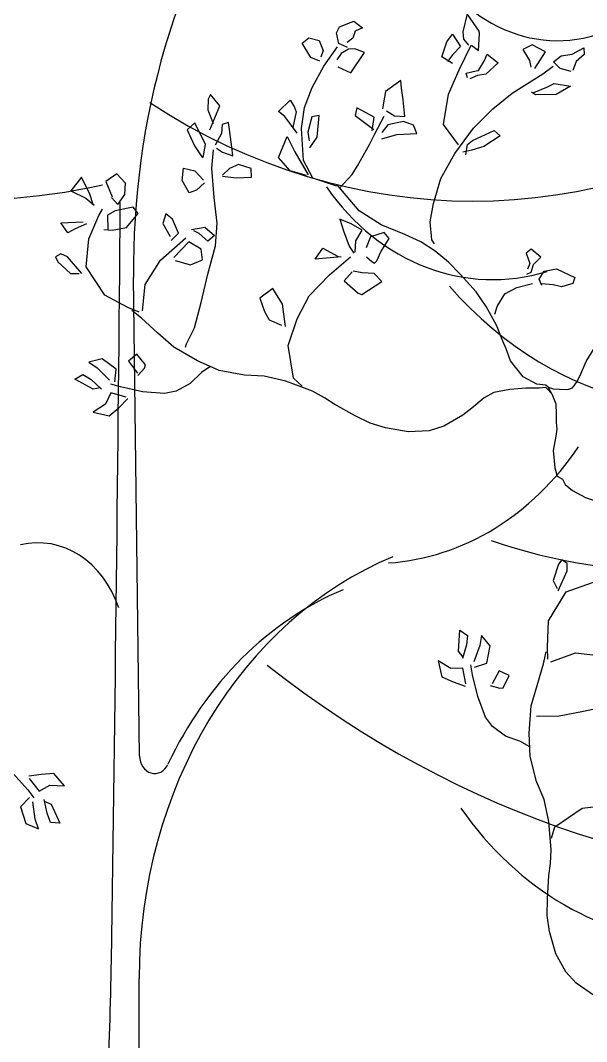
# Model space of a CAD drawing. Header units: millimetres. Extents: x 87938 to 265635, y 330093 to 434310.
# Drawn here: x 236087 to 237346, y 369978 to 372249 of the extents above; entities that cross this region are included whole.
import ezdxf

# ---------------------------------------------------------------- set-up
doc = ezdxf.new("R2010")
doc.units = ezdxf.units.MM

# ---------------------------------------------------------------- blocks, each defined once
blk = doc.blocks.new('A$C02942DF4')
at = {"linetype": 'Continuous'}
for p, q in [((3359.6, 5016), (3352.7, 4987.6)), ((3378.8, 4988.6), (3359.6, 5016)), ((3157, 4995.3), (3179.5, 5004.1)), ((3179.5, 5004.1), (3193.6, 4993.8)), ((3151.8, 4985.7), (3157, 4995.3)), ((3155.8, 4968.9), (3151.8, 4985.7)), ((3181.6, 4988.3), (3177.9, 4977.5)), ((3193.6, 4993.8), (3181.6, 4988.3)), ((3327.2, 4971.6), (3336.5, 4983.6)), ((3336.5, 4983.6), (3349.2, 4963.9)), ((3352.7, 4987.6), (3353.8, 4975.8)), ((3377.5, 4958), (3379.2, 4984.9)), ((3379.2, 4984.9), (3378.8, 4988.6)), ((3097.7, 4969.3), (3108.1, 4978)), ((3111.1, 4946.6), (3097.7, 4969.3)), ((3108.1, 4978), (3124.7, 4973.6)), ((3124.7, 4973.6), (3130.7, 4957.6)), ((3132, 4932.6), (3153.7, 4963.8)), ((3169.6, 4962.6), (3155.8, 4968.9)), ((3177.9, 4977.5), (3169.2, 4970.5)), ((3319.4, 4947.9), (3327.2, 4971.6)), ((3349.2, 4963.9), (3336.8, 4951.3)), ((3353.8, 4975.8), (3361.9, 4966)), ((3366.4, 4966.3), (3377.5, 4958)), ((3463, 4966.8), (3447.8, 4959.5)), ((3484, 4955.4), (3463, 4966.8)), ((3130.7, 4957.6), (3126.9, 4947)), ((3159.2, 4953.1), (3152.5, 4943.1)), ((3170.9, 4959.9), (3159.2, 4953.1)), ((3181.3, 4960.5), (3170.9, 4959.9)), ((3175, 4922.5), (3196.5, 4954.7)), ((3196.5, 4954.7), (3181.3, 4960.5)), ((3336.2, 4936.9), (3319.4, 4947.9)), ((3336.8, 4951.3), (3328.6, 4940.2)), ((3387.4, 4941.8), (3391.2, 4952.1)), ((3391.2, 4952.1), (3408.7, 4938.4)), ((3447.8, 4959.5), (3458.7, 4941.6)), ((3467.3, 4929.2), (3484, 4955.4)), ((3496.7, 4939.7), (3508.8, 4949.4)), ((3508.8, 4949.4), (3526.6, 4951.8)), ((3526.6, 4951.8), (3544.9, 4962)), ((3545.7, 4951.5), (3532.8, 4940.3)), ((3544.9, 4962), (3545.7, 4951.5)), ((3125.8, 4940.9), (3111.1, 4946.6)), ((3113.6, 4899.2), (3132, 4932.6)), ((3154.2, 4931.8), (3175, 4922.5)), ((3377.6, 4925.8), (3387.4, 4941.8)), ((3408.7, 4938.4), (3389, 4920.4)), ((3458.7, 4941.6), (3460.9, 4931.1)), ((3480, 4920.8), (3496, 4933.1)), ((3507.5, 4929.2), (3496.7, 4939.7)), ((3532.8, 4940.3), (3527.4, 4926.2)), ((3358.1, 4922), (3373.9, 4925.4)), ((3360.1, 4914.3), (3358.1, 4922)), ((3375.9, 4918.2), (3364.1, 4912.9)), ((3373.9, 4925.4), (3377.6, 4925.8)), ((3389, 4920.4), (3375.9, 4918.2)), ((3431, 4890), (3480, 4920.8)), ((3524.7, 4924.6), (3507.5, 4929.2)), ((3101.4, 4867), (3113.6, 4899.2)), ((3254, 4910), (3230.1, 4892.8)), ((3255.2, 4897.8), (3254, 4910)), ((3465.3, 4890.8), (3486.1, 4899.3)), ((3486.1, 4899.3), (3497.6, 4905.1)), ((3497.6, 4905.1), (3523.8, 4901)), ((3523.8, 4901), (3500.8, 4887.9)), ((2952, 4888.1), (2948.3, 4880.7)), ((2966.9, 4869.6), (2952, 4888.1)), ((3230.1, 4892.8), (3226.9, 4874.7)), ((3257.7, 4879.4), (3255.2, 4897.8)), ((3400.4, 4865.1), (3431, 4890)), ((3468.1, 4887.4), (3461.9, 4891.5)), ((3500.8, 4887.9), (3468.1, 4887.4)), ((2948.3, 4880.7), (2947.6, 4863.7)), ((2950.7, 4831.5), (2966.9, 4869.6)), ((3060, 4860.7), (3078.4, 4878.6)), ((3078.4, 4878.6), (3084.6, 4868.7)), ((3084.6, 4868.7), (3087.9, 4860.4)), ((3096.2, 4833.8), (3101.4, 4867)), ((3184.1, 4866.5), (3181.6, 4854.3)), ((3211.8, 4851.9), (3184.1, 4866.5)), ((3226.9, 4874.7), (3225, 4864.9)), ((3260.7, 4853), (3257.7, 4879.4)), ((2947.6, 4863.7), (2956, 4841.8)), ((3069.9, 4853), (3060, 4860.7)), ((3089.6, 4826.6), (3069.9, 4853)), ((3087.9, 4860.4), (3082.8, 4835.3)), ((3113.1, 4852.2), (3106.3, 4828)), ((3124.6, 4854.5), (3113.1, 4852.2)), ((3121.2, 4819.9), (3124.6, 4854.5)), ((3181.6, 4854.3), (3211.5, 4832.4)), ((3208.6, 4830.4), (3211.8, 4851.9)), ((3231.6, 4862.1), (3244.2, 4853.8)), ((3244.2, 4853.8), (3260.7, 4853)), ((3369.7, 4834.4), (3400.4, 4865.1)), ((2927.1, 4843.1), (2914.8, 4831.9)), ((2943.7, 4808.6), (2927.1, 4843.1)), ((2970.6, 4840.1), (2969.6, 4825.9)), ((2980.6, 4843.6), (2970.6, 4840.1)), ((2982.1, 4832.3), (2980.6, 4843.6)), ((3099.7, 4783.1), (3096.2, 4833.8)), ((3233.6, 4839.8), (3223.9, 4827.6)), ((3258.7, 4844.8), (3233.6, 4839.8)), ((3274.6, 4838.9), (3258.7, 4844.8)), ((3279.4, 4825.9), (3274.6, 4838.9)), ((3339.8, 4794.1), (3369.7, 4834.4)), ((2914.8, 4831.9), (2926.7, 4806.1)), ((2969.6, 4825.9), (2959.1, 4807.2)), ((2985.9, 4804.3), (2982.1, 4832.3)), ((3059.8, 4787.6), (3073.9, 4821.1)), ((3073.9, 4821.1), (3085.7, 4796.9)), ((3106.3, 4828), (3108.8, 4814.2)), ((3109.6, 4803), (3121.2, 4819.9)), ((3224.2, 4817.3), (3247.7, 4824.4)), ((3247.7, 4824.4), (3279.4, 4825.9)), ((3368.3, 4814.6), (3402.3, 4830.7)), ((3412.1, 4822.4), (3386.1, 4805.4)), ((3402.3, 4830.7), (3412.1, 4822.4)), ((2926.7, 4806.1), (2939.1, 4787.4)), ((2940.1, 4788), (2943.7, 4808.6)), ((2961.5, 4802.4), (2970.7, 4796.3)), ((2987.2, 4790.5), (2985.9, 4804.3)), ((3357.6, 4791.8), (3360.2, 4808.2)), ((3360.2, 4808.2), (3368.3, 4814.6)), ((3386.1, 4805.4), (3366.9, 4799.2)), ((2953.9, 4770.9), (2956.8, 4799.9)), ((2970.7, 4796.3), (2987.2, 4790.5)), ((3078.3, 4766.4), (3059.8, 4787.6)), ((3085.7, 4796.9), (3107.2, 4760.5)), ((3318, 4754.3), (3339.8, 4794.1)), ((3366.9, 4799.2), (3352.6, 4796.4)), ((2907.1, 4751.3), (2909.1, 4771.1)), ((2909.1, 4771.1), (2926.9, 4766.5)), ((2957.7, 4724.3), (2953.9, 4770.9)), ((2982, 4770.4), (2970.9, 4759.8)), ((2996.3, 4776.7), (2982, 4770.4)), ((3016.4, 4770.1), (2996.3, 4776.7)), ((3016.8, 4756.3), (3016.4, 4770.1)), ((3114.2, 4754.8), (3099.7, 4783.1)), ((2747.1, 4756.8), (2729.8, 4734.7)), ((2760.1, 4729.6), (2747.1, 4756.8)), ((2803.3, 4761.6), (2785.5, 4749.5)), ((2817.1, 4746.8), (2803.3, 4761.6)), ((2926.9, 4766.5), (2940.7, 4751.7)), ((2971, 4758.2), (2992.7, 4755.7)), ((2992.7, 4755.7), (3016.8, 4756.3)), ((3104.2, 4759), (3078.3, 4766.4)), ((3152.8, 4742.1), (3114.2, 4754.8)), ((3306.3, 4714.9), (3318, 4754.3)), ((2785.5, 4749.5), (2795.9, 4725.4)), ((2815.6, 4729), (2817.1, 4746.8)), ((2917.9, 4731.5), (2907.1, 4751.3)), ((2942.5, 4747.6), (2929.9, 4735.8)), ((2729.8, 4734.7), (2754.1, 4723.1)), ((2754.1, 4723.1), (2767.1, 4711.9)), ((2765.6, 4713.1), (2760.1, 4729.6)), ((2794.8, 4724), (2804.9, 4713.2)), ((2804.9, 4713.2), (2815.6, 4729)), ((2929.9, 4735.8), (2917.9, 4731.5)), ((2962.6, 4683.7), (2957.7, 4724.3)), ((2829.3, 4708.8), (2800.2, 4703.3)), ((2836.8, 4699), (2829.3, 4708.8)), ((3300.8, 4685.4), (3306.3, 4714.9)), ((2800.2, 4703.3), (2788.5, 4696.1)), ((2788.5, 4696.1), (2789, 4673.3)), ((2818.6, 4676.7), (2836.8, 4699)), ((2880.8, 4698.5), (2876.2, 4683.1)), ((2891.6, 4689.6), (2880.8, 4698.5)), ((2901, 4667.8), (2891.6, 4689.6)), ((3175.1, 4682.4), (3157.5, 4689.6)), ((3157.5, 4689.6), (3163.2, 4671.4)), ((2714.4, 4684.2), (2749.4, 4685.4)), ((2725.3, 4667.9), (2714.4, 4684.2)), ((2737, 4674.7), (2725.3, 4667.9)), ((2754.7, 4682.6), (2737, 4674.7)), ((2782.7, 4673.3), (2795.5, 4672.1)), ((2795.5, 4672.1), (2818.6, 4676.7)), ((2876.2, 4683.1), (2887.9, 4662.5)), ((2921.9, 4673.6), (2942.9, 4677.3)), ((2934, 4667.1), (2925.4, 4671.3)), ((2942.9, 4677.3), (2958, 4663.7)), ((2959.9, 4647.6), (2962.6, 4683.7)), ((3163.2, 4671.4), (3171.9, 4647)), ((3192.8, 4672.5), (3175.1, 4682.4)), ((3182.9, 4655.4), (3192.8, 4672.5)), ((3303.5, 4657.2), (3300.8, 4685.4)), ((2889.3, 4656), (2901, 4667.8)), ((2947.7, 4655), (2934, 4667.1)), ((2958, 4663.7), (2947.7, 4655)), ((3181.5, 4637.2), (3182.9, 4655.4)), ((3206.3, 4661.7), (3199.1, 4644.3)), ((3227.6, 4668.8), (3206.3, 4661.7)), ((3222.6, 4638.2), (3235.5, 4659.1)), ((3235.5, 4659.1), (3227.6, 4668.8)), ((3307.6, 4650.4), (3303.5, 4657.2)), ((2917.3, 4653.6), (2893.6, 4629.2)), ((2936.8, 4642.3), (2917.3, 4653.6)), ((2939.3, 4625.5), (2936.8, 4642.3)), ((2947.9, 4602.6), (2959.9, 4647.6)), ((3118.2, 4626.1), (3130.3, 4643.9)), ((3130.3, 4643.9), (3154.9, 4630.6)), ((3171.9, 4647), (3179.6, 4635.9)), ((3461.5, 4642.4), (3453.3, 4636)), ((3476.4, 4629.7), (3461.5, 4642.4)), ((2714.4, 4635), (2705.7, 4630)), ((2705.7, 4630), (2709.6, 4622.1)), ((2724.8, 4630.2), (2714.4, 4635)), ((2747.6, 4603.6), (2724.8, 4630.2)), ((2895.8, 4624.2), (2920.1, 4617.2)), ((2920.1, 4617.2), (2939.3, 4625.5)), ((3159.2, 4629.9), (3118.2, 4626.1)), ((3140.8, 4601.4), (3174.4, 4629.8)), ((3199.5, 4630.1), (3208.1, 4622.8)), ((3208.1, 4622.8), (3212.5, 4620.1)), ((3212.5, 4620.1), (3216.2, 4623.5)), ((3216.2, 4623.5), (3222.6, 4638.2)), ((3453.3, 4636), (3459.4, 4619.5)), ((3465.1, 4618), (3476.4, 4629.7)), ((2709.6, 4622.1), (2729.4, 4603.3)), ((3192.7, 4604.8), (3178.4, 4607.1)), ((3459.4, 4619.5), (3455.2, 4610.6)), ((3461.5, 4605.6), (3465.1, 4618)), ((3473.8, 4594.3), (3481.9, 4607)), ((3481.9, 4607), (3501.3, 4611.2)), ((3501.3, 4611.2), (3530.5, 4597)), ((2729.4, 4603.3), (2743.5, 4603.5)), ((2937.2, 4557.3), (2947.9, 4602.6)), ((3108.5, 4567.8), (3140.8, 4601.4)), ((3177, 4606.3), (3164, 4592)), ((3164, 4592), (3186.6, 4572.1)), ((3192.5, 4570.4), (3223.8, 4590.7)), ((3212, 4603.6), (3192.7, 4604.8)), ((3223.8, 4590.7), (3212, 4603.6)), ((3454.5, 4602.4), (3461.5, 4605.6)), ((3478, 4584.7), (3473.8, 4594.3)), ((3530.5, 4597), (3527.2, 4587.6)), ((3051, 4579.5), (3030.5, 4564.2)), ((3066.2, 4554.6), (3051, 4579.5)), ((3419.5, 4571), (3438.7, 4581.2)), ((3438.7, 4581.2), (3463.6, 4587.5)), ((3496.1, 4585.4), (3477.7, 4587.2)), ((3509.5, 4582.4), (3496.1, 4585.4)), ((3527.2, 4587.6), (3509.5, 4582.4)), ((3030.5, 4564.2), (3037.7, 4543.3)), ((3089.7, 4531.5), (3108.5, 4567.8)), ((3186.6, 4572.1), (3192.5, 4570.4)), ((3407.1, 4551), (3419.5, 4571)), ((2926.6, 4517), (2937.2, 4557.3)), ((3037.7, 4543.3), (3045.1, 4530)), ((3071, 4519.1), (3066.2, 4554.6)), ((3403.8, 4539.2), (3407.1, 4551)), ((3045.1, 4530), (3064.9, 4521.7)), ((3075.1, 4489.4), (3089.7, 4531.5)), ((2913.7, 4491.8), (2926.6, 4517)), ((2912, 4486.5), (2913.7, 4491.8)), ((3083.5, 4437.3), (3075.1, 4489.4)), ((2779.8, 4468.1), (2758.6, 4462.9)), ((2758.6, 4462.9), (2772, 4453.7)), ((2802.1, 4451.8), (2779.8, 4468.1)), ((2835.1, 4475.4), (2821.6, 4464.1)), ((2821.6, 4464.1), (2835.7, 4445.3)), ((2848.7, 4458.4), (2835.1, 4475.4)), ((2772, 4453.7), (2791.3, 4434)), ((2799.8, 4431.3), (2802.1, 4451.8)), ((2836.4, 4441.4), (2847.3, 4453.4)), ((2847.3, 4453.4), (2848.7, 4458.4)), ((2736.4, 4435.8), (2749.2, 4443.2)), ((2765.7, 4419.6), (2736.4, 4435.8)), ((2749.2, 4443.2), (2762.2, 4435)), ((2762.2, 4435), (2778.7, 4419.9)), ((3097.5, 4424.7), (3083.5, 4437.3)), ((2777.3, 4421.9), (2765.7, 4419.6)), ((2793.3, 4414), (2785.2, 4396.2)), ((2817.7, 4407.3), (2793.3, 4414)), ((2785.2, 4396.2), (2765.7, 4383.2)), ((2806.1, 4390.4), (2820.4, 4404.8)), ((2765.7, 4383.2), (2790.8, 4377.7)), ((2790.8, 4377.7), (2806.1, 4390.4)), ((3504.8, 4141.6), (3496.3, 4115.7)), ((3510.2, 4148.5), (3504.8, 4141.6)), ((3518.5, 4142.8), (3510.2, 4148.5)), ((3518.6, 4131.3), (3518.5, 4142.8)), ((3504.4, 4099.3), (3518.6, 4131.3)), ((3496.3, 4115.7), (3502.5, 4103)), ((3346.1, 4003.7), (3348.1, 4037.1)), ((3348.1, 4037.1), (3360.3, 4028.8)), ((3360.3, 4028.8), (3358.5, 4013.5)), ((3382.2, 4028.8), (3379.6, 4012.7)), ((3396, 4011.9), (3382.2, 4028.8)), ((3358.5, 4013.5), (3352, 3992.2)), ((3379.6, 4012.7), (3370.2, 3986.9)), ((3390.9, 3984.7), (3396, 4011.9)), ((3353.1, 3994.3), (3346.1, 4003.7)), ((3333.5, 3976.1), (3313.3, 3988.1)), ((3313.3, 3988.1), (3319.2, 3963)), ((3352.9, 3976.5), (3333.5, 3976.1)), ((3357.5, 3951.5), (3352.9, 3976.5)), ((3371.4, 3978), (3390.9, 3984.7)), ((3319.2, 3963), (3337.2, 3954.7)), ((3410.4, 3972.5), (3399.4, 3951.6)), ((3426.4, 3965.1), (3410.4, 3972.5)), ((3416.9, 3945.5), (3426.4, 3965.1)), ((3337.2, 3954.7), (3356.3, 3948)), ((3396.3, 3949.3), (3411.7, 3944.7)), ((3411.7, 3944.7), (3416.9, 3945.5)), ((3544.3, 3908.3), (3589.8, 3918.1)), ((3469.5, 3900.5), (3475, 3901.2)), ((3475, 3901.2), (3503.3, 3900.5)), ((3503.3, 3900.5), (3544.3, 3908.3)), ((2683.3, 3808), (2663.3, 3804.9)), ((2663.9, 3801.2), (2679.7, 3781.4)), ((2703.1, 3809.1), (2683.3, 3808)), ((2720.1, 3789.9), (2703.1, 3809.1)), ((2679.7, 3781.4), (2696.7, 3790.9)), ((2696.7, 3790.9), (2720.1, 3789.9)), ((2664.1, 3771.3), (2650.2, 3756.2)), ((2673.3, 3736.8), (2669.4, 3764.1)), ((2692.3, 3746.1), (2687.9, 3768)), ((2687.9, 3765.6), (2698.6, 3760.6)), ((2650.2, 3756.2), (2658.5, 3729.8)), ((2698.6, 3760.6), (2712.6, 3730.2)), ((3498.9, 3724.6), (3542.4, 3754.5)), ((3542.4, 3754.5), (3586.6, 3759.5)), ((2678.7, 3721.4), (2673.3, 3736.8)), ((2697.9, 3731.7), (2692.3, 3746.1)), ((2712.6, 3730.2), (2697.9, 3731.7)), ((2658.5, 3729.8), (2678.7, 3721.4)), ((3493.6, 3706.5), (3498.9, 3724.6))]:
    blk.add_line(p, q, dxfattribs=at)
for p, q in [((2839.1, 3837.2), (2829.8, 4597)), ((2838.5, 2745.4), (2838.5, 3483.7))]:
    blk.add_line(p, q)
for points in [[(3345.7, 4807.9), (3321.8, 4840.1), (3330, 4888.4), (3346.7, 4926.9), (3365.7, 4966.2)], [(3156.3, 4738.3), (3176.7, 4760.9), (3185.4, 4774.4), (3204.6, 4808.6), (3212.7, 4825.5), (3227.7, 4853.4)], [(3488.2, 4422.8), (3484.6, 4425.9), (3470.1, 4427.9), (3448.6, 4439.2), (3428.5, 4464.7), (3421.3, 4483.7), (3416.5, 4496.3), (3406.3, 4521.6), (3390, 4551.3), (3373.8, 4574.4), (3348.5, 4602.7), (3329.9, 4621.3), (3308.8, 4638.9), (3285.8, 4654), (3260.6, 4665.3), (3223, 4680.6), (3187.9, 4703), (3152.4, 4745)], [(2838.5, 4542.1), (2820.5, 4549.5), (2783.8, 4568.9), (2754.3, 4614.3), (2758.8, 4658.6), (2774.6, 4695.4), (2780.3, 4705.9)], [(2844.1, 4544.1), (2847.9, 4585.8), (2872.7, 4624.7), (2912.8, 4660.3)], [(3494.2, 4412.6), (3488.2, 4422.8), (3496.2, 4420.4), (3506.2, 4419.7), (3519.5, 4419.5), (3526.8, 4422.1), (3533.1, 4430.3), (3538.4, 4440.6), (3548.8, 4464), (3567, 4493.7), (3589.9, 4515.4), (3622.1, 4537.1), (3649.8, 4545.7), (3675.2, 4543.7), (3711.4, 4537.7), (3752.1, 4533.9), (3797.4, 4531.5), (3854.7, 4549.3), (3895.8, 4575.1), (3927.1, 4611.7)], [(3484.8, 4422.7), (3474.1, 4421.5), (3452.8, 4421.4), (3427.6, 4419.5), (3401.8, 4414.5), (3386.4, 4406.1), (3366.8, 4389.7), (3352.9, 4378.5), (3322.3, 4361), (3299, 4353.8), (3266, 4351.9), (3229.9, 4358.2), (3205.3, 4365.7), (3181.5, 4377.4), (3149.2, 4395.6), (3132.8, 4406), (3114, 4416.6), (3071.6, 4432.5), (3036.9, 4440.7), (3006, 4442), (2965.8, 4449.7), (2931.5, 4464.8), (2893.7, 4486.4), (2868.4, 4508.5), (2842.2, 4532.4), (2826.8, 4544.5)], [(2950.7, 4455.5), (2937.6, 4446.4), (2919.5, 4428.7), (2897.1, 4416.8), (2878.8, 4412.7), (2843.9, 4415.7), (2809, 4423.3), (2793.8, 4427.6)], [(3484.8, 4422.7), (3486.9, 4420.4), (3494.2, 4412.6), (3500.4, 4396.5), (3500.9, 4380.3), (3500.8, 4366.9), (3502, 4356.1), (3500.2, 4345.1), (3496.2, 4322.5), (3498.9, 4295.1), (3502.8, 4281.7), (3511.3, 4276.8), (3515.3, 4268.4), (3526.9, 4258.7), (3547.5, 4247.9), (3571.3, 4239.7)], [(3488, 3990.8), (3487, 4010.2), (3488.7, 4051.8), (3516.9, 4097.9), (3558.9, 4112.9), (3598.9, 4114.5), (3610.8, 4113.9)], [(3561.9, 3456), (3532.9, 3476.2), (3516.4, 3494.1), (3500.4, 3523.1), (3490.6, 3558.3), (3486.8, 3583.8), (3487.1, 3610.3), (3489.6, 3647.3), (3491.9, 3666.5), (3493.3, 3688.1), (3489.5, 3733.2), (3482, 3768), (3469.8, 3796.5), (3459.5, 3836.1), (3458.3, 3873.5), (3461.5, 3917), (3470.6, 3949.3), (3480.8, 3983.3), (3485.2, 4002.4)], [(3492.3, 3986.6), (3531.5, 4001.1), (3577.3, 3995.5), (3626.7, 3974.7)], [(3458.2, 3852.2), (3444.3, 3860.1), (3420.5, 3868.9), (3400.1, 3884), (3388.6, 3898.7), (3376.3, 3931.4), (3368.1, 3966.3), (3365.5, 3981.8)], [(2528.2, 3841.2), (2544.2, 3840.8), (2569.3, 3844.3), (2594.4, 3840.6), (2611.5, 3833.1), (2637.9, 3810.1), (2661.5, 3783.2), (2671.2, 3770.7)]]:
    blk.add_lwpolyline(points, dxfattribs=at)
for centre, major_axis, start_param, end_param in [((3748.8, 4612.6), (0, 1079.8), 0.895496, 1.585275), ((3503.3, 5259.5), (0, 286.2), 2.290599, 3.716336), ((3368.3, 5957), (0, 1238.5), 2.633532, 3.649653), ((2563.4, 6099.9), (0, 1379.4), 2.778536, 3.327255), ((3400, 4994.2), (0, 400.4), 2.255518, 3.39869), ((-117224.5, 6072), (0, 141027.8), 4.694238, 4.702775), ((3738.2, 5072.5), (0, 683.8), 2.367639, 3.563695), ((3210.3, 4631.7), (0, 488.8), 3.200716, 4.042397), ((2677.5, 4013.8), (0, 162), 5.081705, 6.484651), ((3677.5, 5297.6), (0, 1165.6), 2.855711, 3.486345), ((3443.4, 3483.7), (0, 710.7), 0.33988, 1.570796), ((3336.9, 3528.2), (0, 608.6), 0.343339, 1.063414), ((994.9, 1647.9), (0, 2456.7), 5.307954, 5.955761), ((4000.6, 5660.9), (0, 2022.2), 2.550964, 3.187655), ((1197.3, 1878.1), (0, 2162.5), 5.299712, 5.908611), ((2863.2, 3837.6), (0, 28.3), 1.585275, 4.205007), ((3730.8, 4118.3), (0, 576.9), 2.253413, 3.115216), ((-1755.7, 3609.4), (0, 5346.6), 4.614968, 4.694238)]:
    blk.add_ellipse(centre, major_axis=major_axis, ratio=0.85117, start_param=start_param, end_param=end_param)

msp = doc.modelspace()

# ---------------------------------------------------------------- block references
at = {"xscale": 1.4, "yscale": 1.4, "zscale": 1.4}
msp.add_blockref('A$C02942DF4', (232377.2, 365241.3), dxfattribs=at)

doc.saveas('drawing.dxf')
